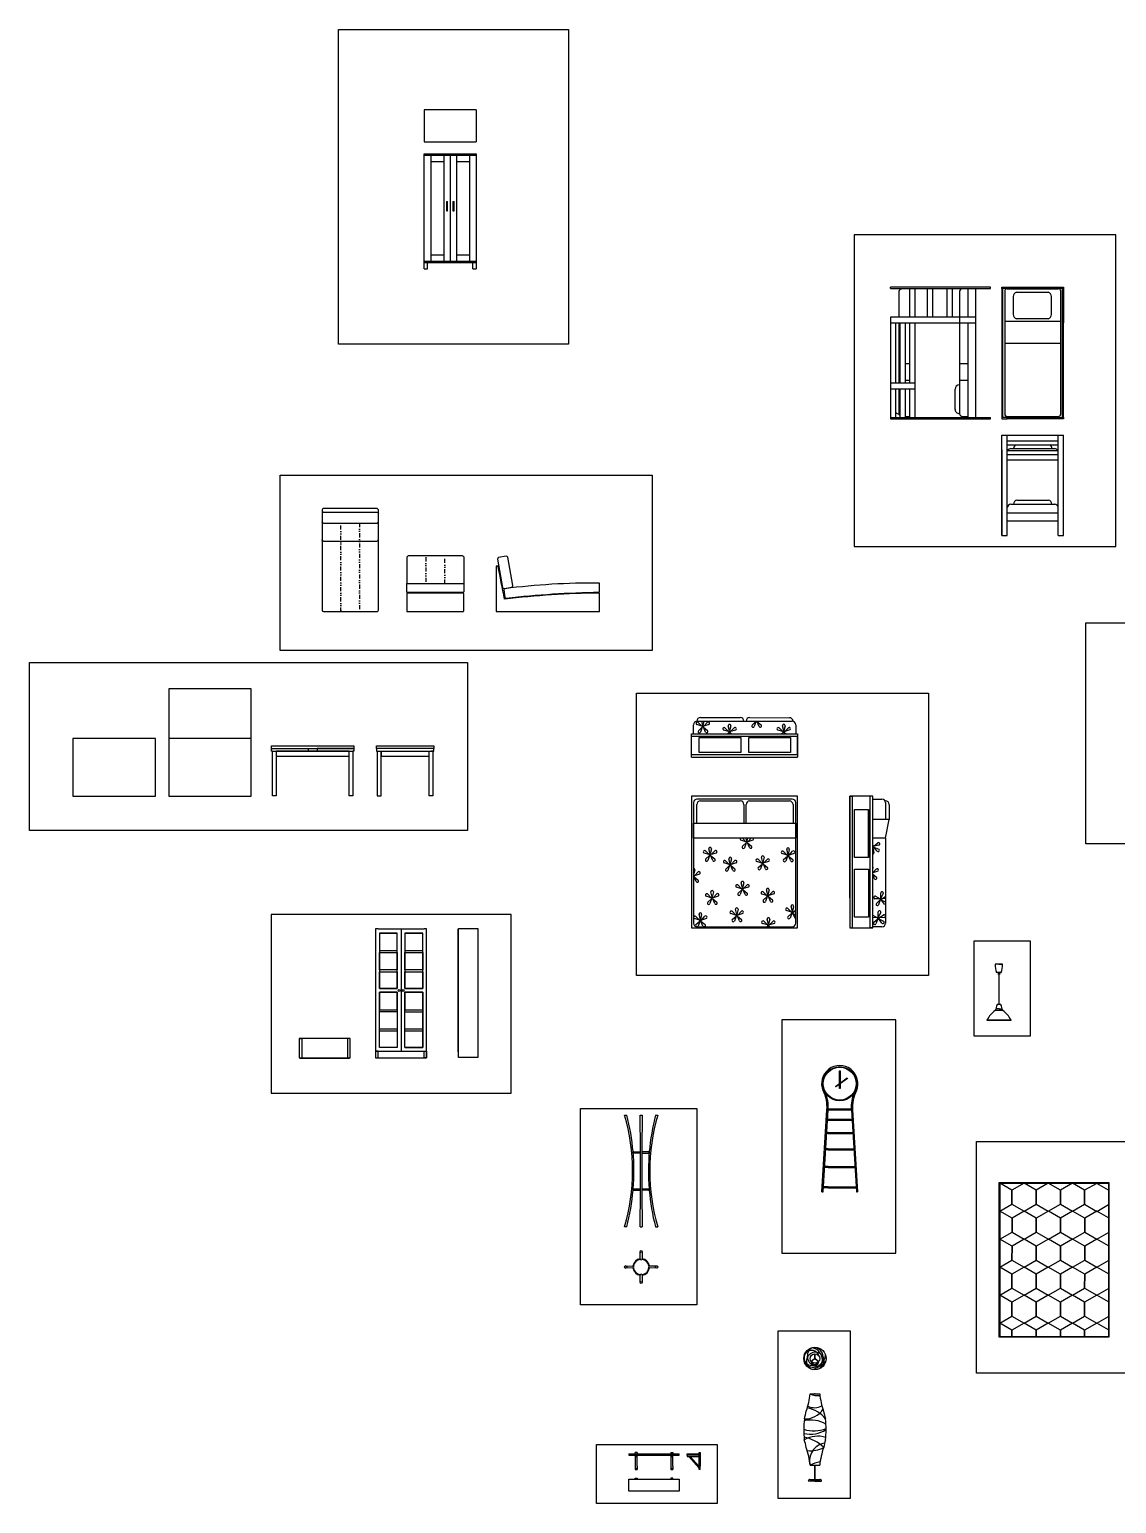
# Model space of a CAD drawing. Header units: millimetres. Extents: x -590 to 14421, y -527 to 4753.
# Drawn here: x 8410 to 10113, y 2445 to 4753 of the extents above; entities that cross this region are included whole.
import ezdxf

# ---------------------------------------------------------------- set-up
doc = ezdxf.new("R2010")
doc.units = ezdxf.units.MM
doc.linetypes.add('DIVIDI2', pattern=[15.875, 6.35, -3.175, 0, -3.175, 0, -3.175])
doc.layers.add('Layer1', color=7, linetype='Continuous')

msp = doc.modelspace()

# ---------------------------------------------------------------- linework, layer by layer
at = {"color": 0}
for p, q in [((9109.667, 4627.172), (9028.667, 4627.172)), ((9028.667, 4627.172), (9028.667, 4577.172)), ((9109.667, 4627.172), (9109.667, 4577.172)), ((9028.667, 4577.172), (9109.667, 4577.172)), ((9028.667, 4557.904), (9109.667, 4557.904)), ((9028.667, 4377.904), (9028.667, 4557.904)), ((9028.667, 4555.904), (9109.667, 4555.904)), ((9038.667, 4555.904), (9038.667, 4389.904)), ((9059.167, 4555.904), (9059.167, 4389.904)), ((9069.167, 4555.904), (9069.167, 4389.904)), ((9079.167, 4555.904), (9079.167, 4389.904)), ((9099.667, 4555.904), (9099.667, 4389.904)), ((9109.667, 4557.904), (9109.667, 4377.904)), ((9038.667, 4545.904), (9059.167, 4545.904)), ((9079.167, 4545.904), (9099.667, 4545.904)), ((9063.235, 4483.549), (9063.235, 4468.875)), ((9063.235, 4483.549), (9065.235, 4483.549)), ((9065.235, 4468.875), (9065.235, 4483.549)), ((9073.317, 4483.549), (9073.317, 4468.875)), ((9073.317, 4483.549), (9075.317, 4483.549)), ((9075.317, 4468.875), (9075.317, 4483.549)), ((9063.235, 4468.875), (9065.235, 4468.875)), ((9073.317, 4468.875), (9075.317, 4468.875)), ((9028.667, 4389.904), (9109.667, 4389.904)), ((9028.667, 4387.904), (9109.667, 4387.904)), ((9033.667, 4377.904), (9033.667, 4387.904)), ((9038.667, 4399.904), (9059.167, 4399.904)), ((9079.167, 4399.904), (9099.667, 4399.904)), ((9104.667, 4377.904), (9104.667, 4387.904)), ((9028.667, 4377.904), (9033.667, 4377.904)), ((9104.667, 4377.904), (9109.667, 4377.904)), ((9933.1, 4349.18), (10030.1, 4349.18)), ((9933.1, 4347.18), (9933.1, 4349.18)), ((9933.1, 4349.18), (9941.808, 4349.18)), ((10021.614, 4347.18), (9933.1, 4347.18)), ((9933.1, 4347.18), (9933.1, 4145.18)), ((9935.1, 4145.18), (9935.1, 4347.18)), ((9937.808, 4342.933), (9937.808, 4150.933)), ((9941.808, 4347.18), (9941.808, 4349.18)), ((9941.808, 4349.18), (9941.808, 4347.18)), ((9941.808, 4346.933), (10021.614, 4346.933)), ((10021.614, 4347.18), (10021.614, 4349.18)), ((10030.1, 4347.18), (10021.614, 4347.18)), ((10025.614, 4150.933), (10025.614, 4342.933)), ((10028.1, 4145.18), (10028.1, 4347.18)), ((10030.1, 4349.18), (10030.1, 4347.18)), ((10030.1, 4145.18), (10030.1, 4347.18)), ((10030.1, 4302.18), (10030.1, 4347.18)), ((10030.1, 4347.18), (10030.1, 4293.472)), ((9951.177, 4334.806), (9951.177, 4306.643)), ((10010.983, 4306.643), (10010.983, 4334.806)), ((9937.808, 4295.878), (10025.614, 4295.878)), ((10028.1, 4302.18), (10030.1, 4302.18)), ((10028.1, 4293.472), (10028.1, 4302.18)), ((10030.1, 4293.472), (10028.1, 4293.472)), ((10025.614, 4260.969), (9937.808, 4260.969)), ((9933.1, 4145.18), (9933.1, 4143.18)), ((9941.808, 4145.18), (9933.1, 4145.18)), ((9933.1, 4143.18), (9941.808, 4143.18)), ((9941.808, 4146.933), (10021.614, 4146.933)), ((9941.808, 4143.18), (9941.808, 4145.18)), ((9941.808, 4145.18), (10030.1, 4145.18)), ((10030.1, 4143.18), (9941.808, 4143.18)), ((10021.614, 4143.18), (10021.614, 4145.18)), ((10030.1, 4145.18), (10030.1, 4143.18))]:
    msp.add_line(p, q, dxfattribs=at)
for p, q in [((9915.656, 4349.18), (9758.656, 4349.18)), ((9758.656, 4347.18), (9758.656, 4349.18)), ((9758.656, 4347.18), (9915.656, 4347.18)), ((9771.946, 4342.367), (9771.946, 4302.18)), ((9788.656, 4346.77), (9777.417, 4346.77)), ((9788.656, 4347.18), (9788.656, 4302.18)), ((9797.364, 4302.18), (9797.364, 4347.18)), ((9816.291, 4347.18), (9816.291, 4302.18)), ((9824.999, 4302.18), (9824.999, 4347.18)), ((9847.339, 4347.18), (9847.339, 4302.18)), ((9856.047, 4302.18), (9856.047, 4347.18)), ((9866.774, 4342.53), (9866.774, 4151.301)), ((9880.214, 4346.933), (9872.245, 4346.933)), ((9880.214, 4347.18), (9880.214, 4302.18)), ((9892.618, 4145.18), (9892.618, 4347.18)), ((9915.656, 4347.18), (9915.656, 4349.18)), ((9956.177, 4341.567), (10005.983, 4341.567)), ((9758.656, 4302.18), (9758.656, 4145.18)), ((9892.618, 4302.18), (9758.656, 4302.18)), ((9758.656, 4293.472), (9892.618, 4293.472)), ((9767.364, 4198.888), (9767.364, 4293.472)), ((9771.946, 4293.472), (9771.946, 4198.888)), ((9773.656, 4293.472), (9773.656, 4198.888)), ((9782.364, 4198.888), (9782.364, 4293.472)), ((9788.656, 4293.472), (9788.656, 4198.888)), ((9797.364, 4145.18), (9797.364, 4293.472)), ((9880.214, 4293.472), (9880.214, 4145.18)), ((10005.983, 4299.882), (9956.177, 4299.882)), ((9773.656, 4229.297), (9771.946, 4229.297)), ((9788.656, 4229.297), (9782.364, 4229.297)), ((9880.214, 4229.461), (9866.774, 4229.461)), ((9771.946, 4203.713), (9773.656, 4203.713)), ((9782.364, 4203.713), (9788.656, 4203.713)), ((9866.774, 4203.876), (9880.214, 4203.876)), ((9797.364, 4198.888), (9758.656, 4198.888)), ((9758.656, 4190.18), (9797.364, 4190.18)), ((9767.364, 4145.18), (9767.364, 4190.18)), ((9771.946, 4190.18), (9771.946, 4151.138)), ((9773.656, 4190.18), (9773.656, 4145.18)), ((9782.364, 4145.18), (9782.364, 4190.18)), ((9788.656, 4190.18), (9788.656, 4145.18)), ((9860.013, 4157.8), (9860.013, 4189.49)), ((9758.656, 4145.18), (9915.656, 4145.18)), ((9758.656, 4145.18), (9758.656, 4143.18)), ((9758.656, 4143.18), (9915.656, 4143.18)), ((9782.364, 4146.77), (9788.656, 4146.77)), ((9872.245, 4146.933), (9880.214, 4146.933)), ((9915.656, 4143.18), (9915.656, 4145.18)), ((9933.1, 3960.419), (9933.1, 4117.419)), ((9933.1, 4117.419), (10030.1, 4117.419)), ((9941.808, 3960.419), (9941.808, 4117.419)), ((10021.614, 3960.419), (10021.614, 4117.419)), ((10030.1, 3960.419), (10030.1, 4117.419)), ((9933.1, 4094.381), (9933.1, 3960.419)), ((9941.808, 4108.711), (10021.614, 4108.711)), ((9941.808, 4102.419), (10021.614, 4102.419)), ((9941.808, 4093.711), (10021.614, 4093.711)), ((9941.808, 4087.419), (10021.614, 4087.419)), ((9947.4, 4096.533), (10016.058, 4096.533)), ((9941.808, 4078.711), (10021.614, 4078.711)), ((9941.808, 3995.861), (10021.614, 3995.861)), ((9947.4, 4009.301), (10016.058, 4009.301)), ((9956.808, 4016.062), (10006.614, 4016.062)), ((9941.808, 3983.457), (10021.614, 3983.457)), ((9933.1, 3960.419), (9941.808, 3960.419)), ((10021.614, 3960.419), (10030.1, 3960.419)), ((9088.615, 3928.427), (9087.591, 3928.43)), ((9001.236, 3872.346), (9001.236, 3884.346)), ((9090.345, 3885.404), (9090.353, 3884.337)), ((9461.23, 3675.288), (9523.624, 3675.299)), ((9538.236, 3675.299), (9600.63, 3675.129)), ((9447.109, 3645.532), (9447.109, 3649.653)), ((9447.109, 3649.653), (9613.109, 3649.653)), ((9447.109, 3613.585), (9447.109, 3649.653)), ((9450.426, 3649.653), (9450.426, 3664.134)), ((9463.352, 3661.931), (9455.526, 3664.279)), ((9456.008, 3669.717), (9604.843, 3669.717)), ((9457.62, 3667.754), (9463.352, 3661.931)), ((9457.929, 3654.805), (9463.926, 3660.355)), ((9463.926, 3660.355), (9461.338, 3652.604)), ((9464.923, 3663.005), (9463.203, 3669.717)), ((9466.643, 3669.717), (9464.923, 3663.005)), ((9465.921, 3660.208), (9472.322, 3655.13)), ((9469.09, 3652.677), (9465.921, 3660.208)), ((9466.567, 3661.982), (9472.198, 3667.903)), ((9474.352, 3664.465), (9466.567, 3661.982)), ((9505.241, 3653.353), (9497.414, 3655.7)), ((9499.508, 3659.176), (9505.241, 3653.353)), ((9503.52, 3649.653), (9505.815, 3651.776)), ((9506.811, 3654.426), (9504.783, 3662.342)), ((9505.815, 3651.776), (9505.106, 3649.653)), ((9508.84, 3662.342), (9506.811, 3654.426)), ((9507.809, 3651.63), (9510.301, 3649.653)), ((9508.641, 3649.653), (9507.809, 3651.63)), ((9508.455, 3653.404), (9514.086, 3659.325)), ((9516.24, 3655.886), (9508.455, 3653.404)), ((9542.039, 3663.473), (9548.036, 3669.022)), ((9548.036, 3669.022), (9545.447, 3661.272)), ((9550.03, 3668.876), (9556.431, 3663.797)), ((9553.199, 3661.344), (9550.03, 3668.876)), ((9590.127, 3653.482), (9582.3, 3655.829)), ((9584.394, 3659.305), (9590.127, 3653.482)), ((9588.267, 3649.653), (9590.701, 3651.905)), ((9591.697, 3654.555), (9589.669, 3662.471)), ((9590.701, 3651.905), (9589.949, 3649.653)), ((9593.726, 3662.471), (9591.697, 3654.555)), ((9592.695, 3651.759), (9595.35, 3649.653)), ((9593.581, 3649.653), (9592.695, 3651.759)), ((9593.341, 3653.533), (9598.972, 3659.454)), ((9601.126, 3656.015), (9593.341, 3653.533)), ((9610.426, 3664.134), (9610.426, 3649.653)), ((9613.109, 3649.653), (9613.109, 3613.585)), ((9613.109, 3645.532), (9447.109, 3645.532)), ((9613.109, 3617.706), (9613.109, 3645.532)), ((9613.109, 3632.023), (9613.109, 3613.585)), ((8954.537, 3622.847), (8953.537, 3622.847)), ((9043.537, 3622.847), (9039.537, 3622.847)), ((9447.109, 3613.585), (9447.109, 3617.706)), ((9447.109, 3617.706), (9613.109, 3617.706)), ((9447.109, 3613.585), (9613.109, 3613.585)), ((9613.109, 3552.05), (9447.109, 3552.05)), ((9447.109, 3552.05), (9447.109, 3346.05)), ((9450.426, 3542.151), (9450.426, 3353.308)), ((9604.877, 3547.729), (9455.774, 3547.729)), ((9610.426, 3353.312), (9610.426, 3542.146)), ((9613.109, 3346.05), (9613.109, 3552.05)), ((9694.998, 3499.63), (9694.998, 3552.05)), ((9694.998, 3552.05), (9694.998, 3346.05)), ((9731.066, 3552.05), (9694.998, 3552.05)), ((9694.998, 3552.05), (9699.119, 3552.05)), ((9699.119, 3552.05), (9699.119, 3346.05)), ((9726.945, 3346.05), (9726.945, 3552.05)), ((9731.066, 3346.05), (9731.066, 3552.05)), ((9731.066, 3547.729), (9745.547, 3547.729)), ((9751.13, 3544.779), (9750.47, 3544.779)), ((9751.13, 3542.146), (9751.13, 3515.593)), ((9756.712, 3539.196), (9756.712, 3515.593)), ((9450.426, 3510.01), (9610.426, 3510.01)), ((9450.426, 3486.449), (9450.426, 3510.01)), ((9610.426, 3510.01), (9610.426, 3486.449)), ((9724.391, 3456.415), (9724.391, 3531.513)), ((9756.712, 3515.593), (9731.066, 3515.593)), ((9751.13, 3486.449), (9756.712, 3515.593)), ((9610.426, 3486.449), (9450.426, 3486.449)), ((9526.871, 3486.449), (9532.285, 3480.95)), ((9533.855, 3482.023), (9532.721, 3486.449)), ((9534.989, 3486.449), (9533.855, 3482.023)), ((9535.499, 3481.001), (9540.68, 3486.449)), ((9694.998, 3392.822), (9694.998, 3499.63)), ((9751.13, 3486.449), (9731.066, 3486.449)), ((9751.13, 3486.449), (9751.13, 3353.312)), ((9474.756, 3460.722), (9466.929, 3463.07)), ((9469.023, 3466.545), (9474.756, 3460.722)), ((9476.326, 3461.796), (9474.297, 3469.711)), ((9478.355, 3469.711), (9476.326, 3461.796)), ((9477.97, 3460.773), (9483.601, 3466.694)), ((9485.755, 3463.256), (9477.97, 3460.773)), ((9532.285, 3480.95), (9524.458, 3483.298)), ((9526.861, 3473.824), (9532.859, 3479.373)), ((9532.859, 3479.373), (9530.27, 3471.623)), ((9534.853, 3479.227), (9541.254, 3474.149)), ((9538.022, 3471.696), (9534.853, 3479.227)), ((9543.284, 3483.483), (9535.499, 3481.001)), ((9591.067, 3465.842), (9596.799, 3460.02)), ((9598.37, 3461.093), (9596.341, 3469.008)), ((9600.399, 3469.008), (9598.37, 3461.093)), ((9600.014, 3460.071), (9605.645, 3465.992)), ((9607.799, 3462.553), (9600.014, 3460.071)), ((9731.066, 3475.556), (9731.214, 3474.552)), ((9731.214, 3474.552), (9731.066, 3474.747)), ((9731.066, 3471.454), (9732.771, 3463.462)), ((9732.838, 3472.233), (9740.516, 3469.436)), ((9738.224, 3466.088), (9732.838, 3472.233)), ((9732.839, 3474.135), (9739.197, 3479.267)), ((9740.882, 3475.576), (9732.839, 3474.135)), ((9469.332, 3453.596), (9475.33, 3459.146)), ((9475.33, 3459.146), (9472.741, 3451.396)), ((9477.324, 3459), (9483.725, 3453.921)), ((9480.493, 3451.468), (9477.324, 3459)), ((9506.252, 3445.312), (9498.426, 3447.659)), ((9500.52, 3451.135), (9506.252, 3445.312)), ((9500.829, 3438.186), (9506.826, 3443.735)), ((9506.826, 3443.735), (9504.238, 3435.985)), ((9507.823, 3446.385), (9505.794, 3454.301)), ((9509.851, 3454.301), (9507.823, 3446.385)), ((9508.821, 3443.589), (9515.222, 3438.51)), ((9511.99, 3436.058), (9508.821, 3443.589)), ((9509.467, 3445.363), (9515.098, 3451.284)), ((9517.251, 3447.845), (9509.467, 3445.363)), ((9557.185, 3447.575), (9549.358, 3449.922)), ((9551.453, 3453.397), (9557.185, 3447.575)), ((9551.762, 3440.448), (9557.759, 3445.998)), ((9557.759, 3445.998), (9555.17, 3438.248)), ((9558.756, 3448.648), (9556.727, 3456.563)), ((9560.784, 3456.563), (9558.756, 3448.648)), ((9559.753, 3445.852), (9566.155, 3440.773)), ((9562.923, 3438.32), (9559.753, 3445.852)), ((9560.399, 3447.626), (9566.03, 3453.547)), ((9568.184, 3450.108), (9560.399, 3447.626)), ((9596.799, 3460.02), (9588.973, 3462.367)), ((9591.376, 3452.894), (9597.373, 3458.443)), ((9597.373, 3458.443), (9594.785, 3450.693)), ((9599.368, 3458.297), (9605.769, 3453.218)), ((9602.537, 3450.765), (9599.368, 3458.297)), ((9731.451, 3441.234), (9731.066, 3439.732)), ((9452.439, 3436.667), (9450.41, 3428.752)), ((9451.408, 3425.955), (9457.809, 3420.877)), ((9454.577, 3418.424), (9451.408, 3425.955)), ((9452.054, 3427.729), (9457.685, 3433.65)), ((9459.839, 3430.212), (9452.054, 3427.729)), ((9527.064, 3408.484), (9525.035, 3416.4)), ((9529.093, 3416.4), (9527.064, 3408.484)), ((9731.066, 3432.296), (9736.697, 3438.217)), ((9738.851, 3434.779), (9731.066, 3432.296)), ((9731.066, 3430.01), (9736.821, 3425.444)), ((9733.589, 3422.991), (9731.066, 3428.987)), ((9477.956, 3393.269), (9470.13, 3395.616)), ((9472.224, 3399.092), (9477.956, 3393.269)), ((9479.527, 3394.342), (9477.498, 3402.258)), ((9481.555, 3402.258), (9479.527, 3394.342)), ((9481.171, 3393.32), (9486.802, 3399.241)), ((9488.955, 3395.802), (9481.171, 3393.32)), ((9525.494, 3407.411), (9517.667, 3409.759)), ((9519.761, 3413.234), (9525.494, 3407.411)), ((9520.07, 3400.285), (9526.068, 3405.834)), ((9526.068, 3405.834), (9523.479, 3398.084)), ((9528.062, 3405.688), (9534.463, 3400.61)), ((9531.231, 3398.157), (9528.062, 3405.688)), ((9528.708, 3407.462), (9534.339, 3413.383)), ((9536.493, 3409.944), (9528.708, 3407.462)), ((9565.108, 3396.62), (9557.281, 3398.968)), ((9559.375, 3402.443), (9565.108, 3396.62)), ((9559.685, 3389.494), (9565.682, 3395.044)), ((9565.682, 3395.044), (9563.093, 3387.294)), ((9566.678, 3397.694), (9564.65, 3405.609)), ((9568.707, 3405.609), (9566.678, 3397.694)), ((9567.676, 3394.898), (9574.077, 3389.819)), ((9570.845, 3387.366), (9567.676, 3394.898)), ((9568.322, 3396.671), (9573.953, 3402.592)), ((9576.107, 3399.154), (9568.322, 3396.671)), ((9735.366, 3395.668), (9742.488, 3391.662)), ((9743.812, 3392.692), (9743.646, 3400.861)), ((9747.596, 3399.934), (9743.812, 3392.692)), ((9745.316, 3391.526), (9751.13, 3395.193)), ((9472.533, 3386.143), (9478.53, 3391.692)), ((9478.53, 3391.692), (9475.942, 3383.942)), ((9480.525, 3391.546), (9486.926, 3386.467)), ((9483.694, 3384.015), (9480.525, 3391.546)), ((9510.706, 3371.939), (9516.439, 3366.116)), ((9518.009, 3367.189), (9515.981, 3375.105)), ((9520.038, 3375.105), (9518.009, 3367.189)), ((9519.653, 3366.167), (9525.284, 3372.088)), ((9603.59, 3370.641), (9595.764, 3372.989)), ((9597.858, 3376.464), (9603.59, 3370.641)), ((9605.161, 3371.715), (9603.132, 3379.63)), ((9607.19, 3379.63), (9605.161, 3371.715)), ((9606.805, 3370.692), (9610.426, 3374.5)), ((9610.426, 3371.847), (9606.805, 3370.692)), ((9742.488, 3391.662), (9734.317, 3391.748)), ((9736.764, 3384.392), (9742.96, 3389.719)), ((9739.762, 3363.004), (9739.596, 3371.173)), ((9743.546, 3370.246), (9739.762, 3363.004)), ((9742.96, 3389.719), (9740.09, 3382.068)), ((9744.847, 3389.648), (9751.13, 3386.624)), ((9749.597, 3383), (9744.847, 3389.648)), ((9751.13, 3391.88), (9745.316, 3391.526)), ((9459.467, 3358.207), (9451.64, 3360.554)), ((9459.467, 3358.207), (9451.64, 3360.554)), ((9453.734, 3364.03), (9459.467, 3358.207)), ((9453.734, 3364.03), (9459.467, 3358.207)), ((9454.043, 3351.081), (9460.041, 3356.63)), ((9454.043, 3351.081), (9460.041, 3356.63)), ((9455.831, 3347.729), (9604.843, 3347.729)), ((9460.041, 3356.63), (9457.452, 3348.88)), ((9460.041, 3356.63), (9457.452, 3348.88)), ((9461.037, 3359.28), (9459.008, 3367.196)), ((9461.037, 3359.28), (9459.008, 3367.196)), ((9463.066, 3367.196), (9461.037, 3359.28)), ((9463.066, 3367.196), (9461.037, 3359.28)), ((9462.035, 3356.484), (9468.436, 3351.405)), ((9465.204, 3348.953), (9462.035, 3356.484)), ((9462.035, 3356.484), (9468.436, 3351.405)), ((9465.204, 3348.953), (9462.035, 3356.484)), ((9462.681, 3358.258), (9468.312, 3364.179)), ((9462.681, 3358.258), (9468.312, 3364.179)), ((9470.466, 3360.74), (9462.681, 3358.258)), ((9470.466, 3360.74), (9462.681, 3358.258)), ((9516.439, 3366.116), (9508.612, 3368.464)), ((9511.015, 3358.99), (9517.013, 3364.539)), ((9517.013, 3364.539), (9514.424, 3356.789)), ((9519.007, 3364.393), (9525.408, 3359.315)), ((9522.176, 3356.862), (9519.007, 3364.393)), ((9527.438, 3368.649), (9519.653, 3366.167)), ((9566.091, 3350.545), (9558.264, 3352.893)), ((9560.358, 3356.368), (9566.091, 3350.545)), ((9565.325, 3347.729), (9566.665, 3348.969)), ((9567.661, 3351.619), (9565.633, 3359.534)), ((9566.665, 3348.969), (9566.251, 3347.729)), ((9569.69, 3359.534), (9567.661, 3351.619)), ((9568.659, 3348.822), (9570.037, 3347.729)), ((9569.119, 3347.729), (9568.659, 3348.822)), ((9569.305, 3350.596), (9574.936, 3356.517)), ((9577.09, 3353.079), (9569.305, 3350.596)), ((9598.167, 3363.515), (9604.165, 3369.065)), ((9604.165, 3369.065), (9601.576, 3361.315)), ((9606.159, 3368.919), (9610.426, 3365.533)), ((9609.328, 3361.387), (9606.159, 3368.919)), ((9731.066, 3365.98), (9738.437, 3361.974)), ((9738.437, 3361.974), (9731.066, 3362.052)), ((9745.547, 3347.729), (9731.066, 3347.729)), ((9732.714, 3354.704), (9738.91, 3360.031)), ((9738.91, 3360.031), (9736.039, 3352.38)), ((9740.796, 3359.96), (9748.159, 3356.417)), ((9745.547, 3353.312), (9740.796, 3359.96)), ((9741.265, 3361.838), (9748.177, 3366.197)), ((9749.421, 3362.335), (9741.265, 3361.838)), ((8958.311, 3337.742), (8986.311, 3337.742)), ((8998.345, 3337.742), (9026.345, 3337.742)), ((9447.109, 3346.05), (9613.109, 3346.05)), ((9694.998, 3346.05), (9731.066, 3346.05)), ((9731.066, 3346.05), (9726.945, 3346.05)), ((9934.365, 3289.004), (9922.903, 3289.004)), ((9928.634, 3289.004), (9934.365, 3289.004)), ((9927.87, 3276.266), (9925.005, 3276.266)), ((9929.399, 3276.266), (9927.87, 3276.266)), ((9928.08, 3273.266), (9928.08, 3276.266)), ((9928.08, 3276.266), (9928.58, 3276.266)), ((9929.68, 3273.266), (9928.08, 3273.266)), ((9928.58, 3273.266), (9928.58, 3229.727)), ((9928.764, 3276.266), (9929.337, 3276.266)), ((9929.18, 3276.266), (9929.68, 3276.266)), ((9929.18, 3229.727), (9929.18, 3273.266)), ((9932.264, 3276.266), (9929.399, 3276.266)), ((9929.68, 3276.266), (9929.68, 3273.266)), ((9929.68, 3276.266), (9932.264, 3276.266)), ((8958.311, 3245.241), (8986.311, 3245.241)), ((8998.35, 3245.088), (9026.35, 3245.088)), ((9026.35, 3158.724), (9026.311, 3237.742)), ((9934.88, 3216.491), (9922.88, 3216.491)), ((9928.88, 3219.491), (9924.18, 3219.491)), ((9926.38, 3226.727), (9931.38, 3226.727)), ((9929.38, 3229.727), (9928.38, 3229.727)), ((9928.38, 3229.727), (9928.38, 3226.727)), ((9928.88, 3226.727), (9929.18, 3226.727)), ((9928.88, 3219.491), (9933.58, 3219.491)), ((9929.18, 3226.727), (9929.38, 3226.727)), ((9929.38, 3226.727), (9929.38, 3229.727)), ((9910.281, 3202.108), (9947.48, 3202.108)), ((9910.281, 3202.108), (9928.88, 3202.108)), ((9910.281, 3201.308), (9947.48, 3201.308)), ((8912.577, 3172.711), (8832.577, 3172.711)), ((8832.577, 3172.711), (8832.577, 3142.711)), ((8912.577, 3142.711), (8912.577, 3172.711)), ((8832.577, 3142.711), (8912.577, 3142.711)), ((8986.311, 3158.742), (8958.311, 3158.742)), ((9660.692, 3083.052), (9660.731, 3083.052)), ((9699.531, 3084.579), (9698.116, 3083.072)), ((9342.429, 3052.945), (9345.929, 3052.945)), ((9366.625, 3052.945), (9370.125, 3052.945)), ((9390.914, 3052.945), (9394.321, 3052.945)), ((9651.413, 2932.442), (9659.331, 3060.969)), ((9653.335, 2932.442), (9661.253, 3060.969)), ((9661.253, 3060.969), (9697.573, 3060.969)), ((9661.357, 3062.469), (9697.47, 3062.469)), ((9697.573, 3060.969), (9705.491, 2932.442)), ((9699.495, 3060.969), (9707.413, 2932.442)), ((9661.253, 3025.386), (9659.061, 3025.386)), ((9661.253, 3045.146), (9660.278, 3045.146)), ((9661.253, 3046.646), (9660.371, 3046.646)), ((9661.253, 3046.646), (9698.456, 3046.646)), ((9661.253, 3045.146), (9698.548, 3045.146)), ((9661.253, 3025.386), (9699.766, 3025.386)), ((9661.253, 3023.886), (9658.969, 3023.886)), ((9661.253, 3023.886), (9699.858, 3023.886)), ((9356.994, 2995.445), (9355.712, 2995.445)), ((9367.38, 2993.445), (9355.877, 2993.445)), ((9356.994, 2995.445), (9356.994, 2995.445)), ((9356.994, 2995.445), (9367.38, 2995.445)), ((9369.356, 2993.445), (9380.902, 2993.445)), ((9379.755, 2995.445), (9369.369, 2995.445)), ((9379.755, 2995.445), (9381.069, 2995.445)), ((9661.253, 2998.307), (9657.393, 2998.307)), ((9661.253, 2999.807), (9657.485, 2999.807)), ((9661.253, 2999.807), (9701.341, 2999.807)), ((9661.253, 2998.307), (9701.434, 2998.307)), ((9356.994, 2965.445), (9356.994, 2965.445)), ((9661.253, 2970.735), (9655.694, 2970.735)), ((9661.253, 2972.235), (9655.787, 2972.235)), ((9661.253, 2972.235), (9703.04, 2972.235)), ((9661.253, 2970.735), (9703.132, 2970.735)), ((9355.877, 2937.445), (9354.877, 2937.445)), ((9354.877, 2937.445), (9354.877, 2935.445)), ((9354.877, 2935.445), (9355.712, 2935.445)), ((9356.994, 2935.445), (9355.712, 2935.445)), ((9355.877, 2937.445), (9367.393, 2937.445)), ((9356.994, 2935.445), (9367.38, 2935.445)), ((9369.356, 2937.445), (9380.844, 2937.445)), ((9379.755, 2935.445), (9369.369, 2935.445)), ((9379.755, 2935.445), (9381.007, 2935.445)), ((9380.844, 2937.445), (9381.844, 2937.445)), ((9381.844, 2935.445), (9381.007, 2935.445)), ((9381.844, 2937.445), (9381.844, 2935.445)), ((9651.413, 2932.442), (9653.335, 2932.442)), ((9661.253, 2938.845), (9653.73, 2938.845)), ((9661.253, 2940.345), (9653.822, 2940.345)), ((9661.253, 2940.345), (9705.005, 2940.345)), ((9661.253, 2938.845), (9705.097, 2938.845)), ((9705.491, 2932.442), (9707.413, 2932.442)), ((9707.413, 2932.442), (9707.413, 2932.442)), ((9929.122, 2705.192), (9929.122, 2947.192)), ((9929.122, 2947.192), (9930.122, 2947.192)), ((9930.122, 2947.192), (10101.122, 2947.192)), ((9930.122, 2946.192), (10100.122, 2946.192)), ((9930.122, 2946.192), (9930.122, 2706.192)), ((10100.122, 2946.192), (10100.122, 2706.192)), ((10101.122, 2947.192), (10101.122, 2705.192)), ((9345.929, 2877.945), (9342.429, 2877.945)), ((9366.625, 2877.945), (9370.125, 2877.945)), ((9390.728, 2877.945), (9394.429, 2877.945)), ((9344.179, 2816.695), (9355.494, 2816.445)), ((9345.929, 2816.695), (9345.891, 2816.657)), ((9366.875, 2827.88), (9366.625, 2839.197)), ((9370.125, 2839.195), (9369.875, 2827.88)), ((9381.399, 2816.695), (9392.719, 2816.695)), ((9355.494, 2813.445), (9344.177, 2813.195)), ((9345.891, 2813.233), (9345.929, 2813.195)), ((9366.625, 2790.695), (9366.875, 2802.01)), ((9369.875, 2802.01), (9370.125, 2790.693)), ((9392.64, 2813.195), (9381.333, 2813.695)), ((10101.122, 2705.192), (9929.122, 2705.192)), ((9930.122, 2706.192), (10100.122, 2706.192)), ((9640.559, 2672.115), (9640.559, 2679.115)), ((9640.659, 2672.105), (9640.659, 2679.115)), ((9640.119, 2671.376), (9634.571, 2667.098)), ((9640.173, 2671.296), (9634.63, 2667.021)), ((9640.955, 2671.309), (9646.498, 2667.035)), ((9641.029, 2671.447), (9646.591, 2667.158)), ((9633.059, 2616.391), (9648.059, 2616.391)), ((9633.059, 2616.391), (9645.559, 2616.391)), ((9633.059, 2616.391), (9640.559, 2616.391)), ((9641.059, 2616.391), (9640.059, 2616.391)), ((9640.059, 2616.391), (9640.559, 2616.391)), ((9348.86, 2522.562), (9427.86, 2522.562)), ((9348.86, 2522.562), (9348.86, 2520.062)), ((9348.86, 2520.062), (9427.86, 2520.062)), ((9358.86, 2522.562), (9358.86, 2524.562)), ((9361.86, 2524.562), (9358.86, 2524.562)), ((9358.86, 2520.062), (9358.86, 2507.062)), ((9358.86, 2520.062), (9358.86, 2518.062)), ((9358.86, 2518.062), (9361.86, 2518.062)), ((9361.86, 2524.562), (9361.86, 2522.562)), ((9361.86, 2518.062), (9361.86, 2520.062)), ((9361.86, 2507.062), (9361.86, 2518.062)), ((9414.86, 2524.562), (9414.86, 2522.562)), ((9414.86, 2524.562), (9417.86, 2524.562)), ((9414.86, 2520.062), (9414.86, 2518.062)), ((9414.86, 2518.062), (9417.86, 2518.062)), ((9414.86, 2518.062), (9414.86, 2507.062)), ((9417.86, 2524.562), (9417.86, 2522.562)), ((9417.86, 2518.062), (9417.86, 2520.062)), ((9417.86, 2507.062), (9417.86, 2518.062)), ((9427.86, 2520.062), (9427.86, 2522.562)), ((9440.239, 2520.062), (9440.239, 2522.562)), ((9440.239, 2522.562), (9459.239, 2522.562)), ((9459.239, 2520.062), (9440.239, 2520.062)), ((9440.239, 2520.062), (9440.239, 2518.062)), ((9440.239, 2518.062), (9459.239, 2518.062)), ((9443.239, 2518.062), (9459.239, 2500.135)), ((9445.18, 2518.062), (9459.239, 2502.311)), ((9459.239, 2522.562), (9459.239, 2524.562)), ((9459.239, 2524.562), (9460.739, 2524.562)), ((9459.239, 2522.562), (9459.239, 2520.062)), ((9459.239, 2503.062), (9459.239, 2520.062)), ((9460.739, 2524.562), (9460.739, 2503.062)), ((9358.86, 2507.062), (9358.86, 2503.062)), ((9358.86, 2503.062), (9358.86, 2497.617)), ((9358.86, 2500.135), (9361.86, 2500.135)), ((9358.86, 2497.617), (9361.86, 2497.617)), ((9361.86, 2503.062), (9361.86, 2507.062)), ((9361.86, 2503.062), (9361.86, 2497.617)), ((9414.86, 2507.062), (9414.86, 2503.062)), ((9414.86, 2503.062), (9414.86, 2497.617)), ((9414.86, 2500.135), (9417.86, 2500.135)), ((9414.86, 2497.617), (9417.86, 2497.617)), ((9417.86, 2503.062), (9417.86, 2507.062)), ((9417.86, 2503.062), (9417.86, 2497.617)), ((9459.239, 2497.617), (9459.239, 2503.062)), ((9460.739, 2497.617), (9459.239, 2497.617)), ((9460.739, 2497.617), (9460.739, 2503.062)), ((9633.059, 2504.391), (9648.059, 2504.391)), ((9640.059, 2504.391), (9640.059, 2482.391)), ((9641.059, 2482.391), (9641.059, 2504.391)), ((9348.86, 2463.744), (9348.86, 2482.744)), ((9348.86, 2482.744), (9427.86, 2482.744)), ((9358.86, 2482.744), (9358.86, 2484.244)), ((9358.86, 2484.244), (9361.86, 2484.244)), ((9361.86, 2484.244), (9361.86, 2482.744)), ((9417.86, 2484.244), (9414.86, 2484.244)), ((9414.86, 2484.244), (9414.86, 2482.744)), ((9417.86, 2482.744), (9417.86, 2484.244)), ((9427.86, 2482.744), (9427.86, 2463.744)), ((9651.059, 2479.391), (9630.059, 2479.391)), ((9633.059, 2482.391), (9648.059, 2482.391)), ((9640.559, 2479.391), (9651.059, 2479.391)), ((9427.86, 2463.744), (9348.86, 2463.744))]:
    msp.add_line(p, q)
at = {"color": 6}
for points in [[(8894.043, 4752.894), (9254.602, 4752.894), (9254.602, 4260.333), (8894.043, 4260.333)], [(9164.543, 3366.767), (8788.546, 3366.767), (8788.546, 3087.235), (9164.543, 3087.235)], [(9298.48, 2537.184), (9487.371, 2537.184), (9487.371, 2444.576), (9298.48, 2444.576)]]:
    msp.add_lwpolyline(points, close=True, dxfattribs=at)
at = {"color": 2}
for points in [[(10112.032, 4431.313), (9701.828, 4431.313), (9701.828, 3943.112), (10112.032, 3943.112)], [(9767.227, 3201.972), (9588.736, 3201.972), (9588.736, 2836.363), (9767.227, 2836.363)]]:
    msp.add_lwpolyline(points, close=True, dxfattribs=at)
at = {"color": 4}
for points in [[(9385.442, 3780.193), (8802.646, 3780.193), (8802.646, 4055.027), (9385.442, 4055.027)], [(9582.743, 2714.992), (9695.624, 2714.992), (9695.624, 2452.443), (9582.743, 2452.443)]]:
    msp.add_lwpolyline(points, close=True, dxfattribs=at)
for points in [[(8870.577, 3996.881, 0.41856036), (8868.446, 3994.77, 0.19837511)], [(8870.502, 3841.267), (8954.502, 3841.267, 0.41515091), (8956.689, 3843.46), (8956.689, 4000.46, 0.41181614), (8954.576, 4002.59), (8870.576, 4002.59, 0.41280478), (8868.45, 4000.474), (8868.45, 3843.474, 0.39316816), (8870.502, 3841.267, 0.12196159)], [(8870.555, 3996.883), (8954.555, 3996.883, -0.41086942), (8956.689, 3994.774, -0.71680189)], [(8870.577, 3979.997, -0.41856036), (8868.446, 3982.108, -0.19837511)], [(8870.555, 3979.994), (8954.555, 3979.994, 0.41086942), (8956.689, 3982.104, 0.71680189)], [(8870.577, 3951.383, -0.41856036), (8868.446, 3953.494, -0.19837511)], [(8870.555, 3951.381), (8954.555, 3951.381, 0.41086942), (8956.689, 3953.49, 0.71680189)], [(9087.591, 3928.43), (9003.591, 3928.43, 0.41086942), (9001.458, 3926.32, 0.71680189)], [(9088.615, 3928.427, -0.41856036), (9090.747, 3926.316, -0.19837511)], [(9153.79, 3877.445), (9165.6, 3879.573, 0.41229561), (9167.319, 3882.031), (9159.338, 3926.318, 0.41271629), (9156.879, 3928.036), (9145.069, 3925.908, 0.40999317), (9143.34, 3923.456), (9151.321, 3879.17, 0.41271012), (9153.78, 3877.452, -0.41271012)], [(9142.227, 3841.267), (9302.227, 3841.267, 0.4136397), (9303.288, 3842.327), (9303.288, 3869.327, 0.41303037), (9302.23, 3870.389, 0.02470021), (9154.235, 3860.964), (9154.235, 3860.964, 0.00128739), (9144.267, 3912.329, 0.1070655), (9141.165, 3912.332), (9141.165, 3842.332, 0.41303008), (9142.224, 3841.27, -0.41303008)], [(9001.236, 3884.346, -0.41573845), (9002.299, 3885.404), (9089.299, 3885.404, -0.41792249), (9090.353, 3884.337), (9090.353, 3872.337, -0.41230206), (9089.296, 3871.273), (9002.296, 3871.273, -0.41789969), (9001.242, 3872.34, -0.29492291)], [(9302.558, 3871.619, 0.2279205), (9303.092, 3873.021), (9303.301, 3885.019, 0.41819256), (9302.252, 3886.091, 0.03204144), (9154.838, 3877.21, 0.27198704), (9152.979, 3875.201), (9154.927, 3863.375, 0.28462345), (9157.081, 3862.543, 0.02276381)], [(9002.305, 3841.267), (9089.305, 3841.267, 0.41584017), (9090.362, 3842.331), (9090.362, 3869.331, 0.41367258), (9089.303, 3870.392), (9002.303, 3870.392, 0.41062369), (9001.236, 3869.338), (9001.236, 3842.338, 0.41366867), (9002.295, 3841.276, 0.43476853)], [(9157.081, 3862.543, -0.02554006), (9302.558, 3871.619, -0.00049274)]]:
    msp.add_lwpolyline(points, format="xyb")
for points in [[(9001.458, 3926.32), (9001.236, 3884.346)], [(9090.747, 3926.316), (9090.345, 3885.404)], [(8757.238, 3642.339), (8757.238, 3720.339), (8628.238, 3720.339), (8628.238, 3642.339)], [(8478.349, 3552.339), (8607.349, 3552.339), (8607.349, 3642.339), (8478.349, 3642.339), (8478.349, 3552.339)], [(8628.238, 3552.339), (8757.238, 3552.339), (8757.238, 3642.339), (8628.238, 3642.339), (8628.238, 3552.339)], [(8789.256, 3626.847), (8789.256, 3630.847), (8918.256, 3630.847), (8918.256, 3626.847)], [(8790.756, 3622.847), (8789.256, 3622.847), (8789.256, 3626.847), (8918.256, 3626.847), (8918.256, 3622.847), (8916.756, 3622.847)], [(8789.256, 3626.847), (8846.756, 3626.847), (8846.756, 3622.847)], [(8918.256, 3626.847), (8860.756, 3626.847), (8860.756, 3622.847)], [(8953.537, 3630.847), (9043.537, 3630.847), (9043.537, 3626.847), (8953.537, 3626.847), (8953.537, 3630.847)], [(8953.537, 3626.847), (8953.537, 3622.847), (9043.537, 3622.847), (9043.537, 3626.847)], [(8790.756, 3552.847), (8790.756, 3622.847), (8916.756, 3622.847), (8916.756, 3552.847), (8910.756, 3552.847), (8910.756, 3622.847), (8796.756, 3622.847), (8796.756, 3552.847), (8790.756, 3552.847)], [(8796.756, 3622.847), (8796.756, 3614.847), (8910.756, 3614.847)], [(8953.537, 3622.847), (8955.037, 3622.847), (8955.037, 3552.847), (8961.037, 3552.847), (8961.037, 3622.847), (8961.037, 3614.847), (9036.037, 3614.847)], [(9043.537, 3622.847), (9042.037, 3622.847), (9042.037, 3552.847), (9036.037, 3552.847), (9036.037, 3622.847), (9042.037, 3622.847)], [(9455.648, 3510.01), (9455.648, 3539.196)], [(9461.23, 3544.779), (9523.624, 3544.779)], [(9529.207, 3539.196), (9529.207, 3510.01)], [(9532.653, 3510.01), (9532.653, 3539.137)], [(9538.236, 3544.719), (9600.63, 3544.719)], [(9606.212, 3539.137), (9606.212, 3510.01)], [(8952.311, 3142.742), (9032.311, 3142.742), (9032.311, 3344.742), (9028.311, 3344.742), (9028.311, 3343.742), (8956.311, 3343.742), (8956.311, 3344.742), (8952.311, 3344.742), (8952.311, 3142.742)], [(8958.311, 3337.742), (8958.311, 3310.409), (8986.311, 3310.409), (8986.311, 3337.742), (8958.311, 3337.742)], [(8958.311, 3337.742), (8958.311, 3251.242), (8986.311, 3251.242), (8986.311, 3337.742)], [(8992.311, 3343.742), (8992.311, 3152.742)], [(8998.311, 3337.742), (8998.311, 3251.242), (9026.311, 3251.242), (9026.311, 3337.742)], [(8998.311, 3337.742), (9026.311, 3337.742)], [(8998.345, 3337.742), (8998.345, 3310.409), (9026.345, 3310.409), (9026.345, 3337.742), (8998.345, 3337.742)], [(9082.301, 3344.819), (9082.301, 3343.819), (9081.301, 3343.819), (9081.301, 3151.819), (9082.301, 3151.819)], [(9082.301, 3142.819), (9082.301, 3344.819), (9112.301, 3344.819), (9112.301, 3142.819), (9082.301, 3142.819)], [(8958.311, 3307.409), (8986.311, 3307.409), (8986.311, 3280.075), (8958.311, 3280.075), (8958.311, 3307.409)], [(8958.311, 3280.075), (8958.311, 3307.409)], [(8998.345, 3307.409), (9026.345, 3307.409), (9026.345, 3280.075), (8998.345, 3280.075), (8998.345, 3307.409)], [(8998.345, 3280.075), (8998.345, 3307.409)], [(8958.311, 3277.075), (8986.311, 3277.075), (8986.311, 3251.242), (8958.311, 3251.242), (8958.311, 3277.075)], [(8998.345, 3277.075), (9026.345, 3277.075), (9026.345, 3251.242), (8998.345, 3251.242), (8998.345, 3277.075)], [(8958.311, 3158.742), (8958.311, 3245.242), (8986.311, 3245.242)], [(8958.311, 3245.241), (8958.311, 3217.907), (8986.311, 3217.907), (8986.311, 3245.241), (8958.311, 3245.241)], [(8986.311, 3245.242), (8986.311, 3158.742)], [(8998.311, 3158.742), (8998.311, 3245.242), (9026.311, 3245.242), (9026.35, 3158.724)], [(8998.35, 3245.088), (8998.35, 3217.754), (9026.35, 3217.754), (9026.35, 3245.088), (8998.35, 3245.088)], [(8958.311, 3214.907), (8986.311, 3214.907), (8986.311, 3187.574), (8958.311, 3187.574), (8958.311, 3214.907)], [(8958.311, 3187.574), (8958.311, 3214.907)], [(8998.35, 3214.754), (9026.35, 3214.754), (9026.35, 3187.421), (8998.35, 3187.421), (8998.35, 3214.754)], [(8998.35, 3187.421), (8998.35, 3214.754)], [(8832.577, 3172.711), (8836.577, 3172.711), (8836.577, 3142.711)], [(8912.577, 3172.711), (8908.577, 3172.711), (8908.577, 3142.711), (8912.577, 3142.711)], [(8958.311, 3184.574), (8986.311, 3184.574), (8986.311, 3158.741), (8958.311, 3158.741), (8958.311, 3184.574)], [(8998.311, 3184.557), (9026.35, 3184.557), (9026.35, 3158.724), (8998.35, 3158.724), (8998.311, 3184.557)], [(8912.577, 3142.711), (8911.577, 3142.711), (8911.577, 3141.711), (8833.577, 3141.711), (8833.577, 3142.711), (8832.577, 3142.711)], [(8952.311, 3152.742), (9032.311, 3152.742)], [(8952.311, 3142.742), (8956.311, 3142.742), (8956.311, 3152.742), (8952.311, 3152.742), (8952.311, 3142.742)], [(8998.311, 3158.742), (9026.35, 3158.724)], [(9032.311, 3142.742), (9028.311, 3142.742), (9028.311, 3152.742), (9032.311, 3152.742), (9032.311, 3142.742)], [(9678.973, 3102.263), (9678.973, 3121.985), (9679.853, 3121.985), (9679.853, 3102.914)], [(9679.853, 3101.82), (9679.853, 3094.664), (9678.973, 3094.664), (9678.973, 3101.169)], [(9930.054, 2902.352), (9949.054, 2913.283), (9949.088, 2935.203), (9930.122, 2946.192)], [(10100.122, 2935.449), (10081.987, 2945.957), (10062.987, 2935.027), (10062.953, 2913.107), (10081.919, 2902.118), (10100.122, 2912.59)], [(9930.122, 2858.747), (9930.258, 2858.669), (9949.258, 2869.599), (9949.291, 2891.519), (9930.325, 2902.508), (9930.122, 2902.391)], [(10100.122, 2891.883), (10082.19, 2902.274), (10063.19, 2891.343), (10063.156, 2869.423), (10082.122, 2858.434), (10100.122, 2868.789)], [(9930.122, 2814.868), (9930.19, 2814.829), (9949.19, 2825.76), (9949.224, 2847.679), (9930.258, 2858.669), (9930.122, 2858.591)], [(10100.122, 2848.005), (10082.122, 2858.434), (10063.122, 2847.503), (10063.088, 2825.584), (10082.054, 2814.595), (10100.122, 2824.989)], [(9930.122, 2770.99), (9949.122, 2781.92), (9949.156, 2803.84), (9930.19, 2814.829), (9930.122, 2814.79)], [(10100.122, 2804.126), (10082.054, 2814.595), (10063.054, 2803.664), (10063.02, 2781.744), (10081.987, 2770.755), (10100.122, 2781.188)], [(9930.054, 2727.15), (9949.054, 2738.081), (9949.088, 2760), (9930.122, 2770.99)], [(10100.122, 2760.247), (10081.987, 2770.755), (10062.987, 2759.824), (10062.953, 2737.905), (10081.919, 2726.915), (10100.122, 2737.388)], [(9949.005, 2706.192), (9949.02, 2716.161), (9930.054, 2727.15)], [(9986.971, 2706.192), (9986.987, 2716.102), (9968.02, 2727.091), (9949.02, 2716.161), (9949.005, 2706.192)], [(10024.938, 2706.192), (10024.953, 2716.044), (10005.987, 2727.033), (9986.987, 2716.102), (9986.971, 2706.192)], [(10062.904, 2706.192), (10062.919, 2715.985), (10043.953, 2726.974), (10024.953, 2716.044), (10024.938, 2706.192)], [(10100.122, 2716.368), (10081.919, 2726.915), (10062.919, 2715.985), (10062.904, 2706.192)]]:
    msp.add_lwpolyline(points)
at = {"color": 3}
for points in [[(10064.655, 3823.939), (10429.155, 3823.939), (10429.155, 3477.732), (10064.655, 3477.732)], [(9361.095, 3713.744), (9818.181, 3713.744), (9818.181, 3271.467), (9361.095, 3271.467)], [(9273.236, 3062.985), (9455.4, 3062.985), (9455.4, 2755.607), (9273.236, 2755.607)]]:
    msp.add_lwpolyline(points, close=True, dxfattribs=at)
at = {"color": 1}
msp.add_lwpolyline([(9096.394, 3498.312), (8410.199, 3498.312), (8410.199, 3761.4), (9096.394, 3761.4)], close=True, dxfattribs=at)
at = {"color": 0}
for points in [[(9459.238, 3644.008), (9524.726, 3644.008), (9524.726, 3620.656), (9459.238, 3620.656)], [(9536.981, 3644.008), (9602.469, 3644.008), (9602.469, 3620.656), (9536.981, 3620.656)]]:
    msp.add_lwpolyline(points, close=True, dxfattribs=at)
for points in [[(9702.482, 3531.513), (9724.391, 3531.513), (9724.391, 3456.415), (9702.482, 3456.415)], [(9702.482, 3438.129), (9724.391, 3438.129), (9724.391, 3363.031), (9702.482, 3363.031)], [(9690.774, 3110.989), (9691.298, 3110.281), (9673.521, 3097.138), (9672.998, 3097.845)], [(9968.088, 2946.133), (9949.088, 2935.203), (9949.054, 2913.283), (9968.02, 2902.294), (9987.02, 2913.224), (9987.054, 2935.144)], [(10006.054, 2946.075), (9987.054, 2935.144), (9987.02, 2913.224), (10005.987, 2902.235), (10024.987, 2913.166), (10025.02, 2935.085)], [(10044.02, 2946.016), (10025.02, 2935.085), (10024.987, 2913.166), (10043.953, 2902.176), (10062.953, 2913.107), (10062.987, 2935.027)], [(9968.291, 2902.45), (9949.291, 2891.519), (9949.258, 2869.599), (9968.224, 2858.61), (9987.224, 2869.541), (9987.258, 2891.46)], [(10006.258, 2902.391), (9987.258, 2891.46), (9987.224, 2869.541), (10006.19, 2858.551), (10025.19, 2869.482), (10025.224, 2891.402)], [(10044.224, 2902.332), (10025.224, 2891.402), (10025.19, 2869.482), (10044.156, 2858.493), (10063.156, 2869.423), (10063.19, 2891.343)], [(9968.224, 2858.61), (9949.224, 2847.679), (9949.19, 2825.76), (9968.156, 2814.77), (9987.156, 2825.701), (9987.19, 2847.621)], [(10006.19, 2858.551), (9987.19, 2847.621), (9987.156, 2825.701), (10006.122, 2814.712), (10025.122, 2825.642), (10025.156, 2847.562)], [(10044.156, 2858.493), (10025.156, 2847.562), (10025.122, 2825.642), (10044.088, 2814.653), (10063.088, 2825.584), (10063.122, 2847.503)], [(9968.156, 2814.77), (9949.156, 2803.84), (9949.122, 2781.92), (9968.088, 2770.931), (9987.088, 2781.861), (9987.122, 2803.781)], [(10006.122, 2814.712), (9987.122, 2803.781), (9987.088, 2781.861), (10006.054, 2770.872), (10025.054, 2781.803), (10025.088, 2803.723)], [(10044.088, 2814.653), (10025.088, 2803.723), (10025.054, 2781.803), (10044.02, 2770.814), (10063.02, 2781.744), (10063.054, 2803.664)], [(9968.088, 2770.931), (9949.088, 2760), (9949.054, 2738.081), (9968.02, 2727.091), (9987.02, 2738.022), (9987.054, 2759.942)], [(10006.054, 2770.872), (9987.054, 2759.942), (9987.02, 2738.022), (10005.987, 2727.033), (10024.987, 2737.963), (10025.02, 2759.883)], [(10044.02, 2770.814), (10025.02, 2759.883), (10024.987, 2737.963), (10043.953, 2726.974), (10062.953, 2737.905), (10062.987, 2759.824)]]:
    msp.add_lwpolyline(points, close=True)
at = {"color": 43, "true_color": 0xb5a885}
msp.add_lwpolyline([(9889.803, 3325.502), (9977.827, 3325.502), (9977.827, 3176.529), (9889.803, 3176.529)], close=True, dxfattribs=at)
at = {"color": 5}
msp.add_lwpolyline([(9893.429, 3011.445), (10151.929, 3011.445), (10151.929, 2648.945), (9893.429, 2648.945)], close=True, dxfattribs=at)
for centre, radius in [((9464.939, 3661.608), 1.077), ((9506.827, 3653.029), 1.077), ((9591.713, 3653.158), 1.077), ((9533.871, 3480.626), 1.077), ((9476.342, 3460.399), 1.077), ((9507.838, 3444.988), 1.077), ((9558.771, 3447.251), 1.077), ((9598.386, 3459.696), 1.077), ((9479.543, 3392.945), 1.077), ((9527.08, 3407.087), 1.077), ((9566.694, 3396.297), 1.077), ((9605.177, 3370.318), 1.077), ((9743.991, 3391.083), 1.077), ((9461.053, 3357.883), 1.077), ((9461.053, 3357.883), 1.077), ((9518.025, 3365.792), 1.077), ((9567.677, 3350.222), 1.077), ((9739.94, 3361.395), 1.077), ((8989.413, 3248.016), 1.5), ((8995.296, 3248.016), 1.5), ((9679.413, 3102.042), 26.639), ((9679.413, 3102.042), 25.771), ((9368.375, 2839.195), 1.75), ((9344.179, 2814.945), 1.75), ((9392.679, 2814.945), 1.75), ((9368.375, 2790.695), 1.75), ((9640.559, 2671.615), 17.489), ((9640.559, 2671.615), 7.5), ((9640.559, 2671.615), 0.5)]:
    msp.add_circle(centre, radius)
for centre, radius, start, end in [((9777.417, 4341.17), 5.6, 90, 167.658272), ((9872.245, 4341.333), 5.6, 90, 167.658272), ((9958.248, 4334.806), 7.072, 107.035739, 180), ((10004.162, 4334.992), 6.823, 358.440243, 74.524019), ((9957.997, 4306.457), 6.823, 178.440243, 254.524019), ((10003.911, 4306.643), 7.072, 287.035739, 0), ((9866.79, 4189.49), 6.777, 90.131322, 180), ((9866.774, 4158.068), 6.767, 177.729098, 270), ((9771.946, 4157.905), 6.767, 227.373236, 270), ((9777.417, 4152.38), 5.61, 192.794239, 227.898649), ((9872.245, 4152.543), 5.61, 192.794239, 270), ((9947.243, 4091.037), 5.498, 88.36472, 150.89533), ((9958.88, 4096.533), 7.072, 123.659346, 180), ((10004.793, 4096.719), 6.823, 358.440243, 56.66352), ((10015.871, 4090.669), 5.867, 31.234232, 88.168986), ((9947.243, 4003.804), 5.498, 88.36472, 171.31331), ((9958.88, 4009.301), 7.072, 107.035739, 180), ((10004.793, 4009.486), 6.823, 358.440243, 74.524019), ((10015.871, 4003.437), 5.867, 11.784336, 88.168986), ((9456.35, 3666.151), 2.045, 51.626679, 246.229324), ((9459.492, 3653.486), 2.045, 139.852192, 334.454836), ((9470.863, 3653.696), 2.045, 209.894794, 44.497438), ((9473.495, 3666.322), 2.045, 294.761183, 129.363827), ((9498.239, 3657.572), 2.045, 51.626679, 246.229324), ((9506.811, 3662.601), 2.045, 352.698678, 187.301322), ((9515.383, 3657.744), 2.045, 294.761183, 129.363827), ((9543.602, 3662.154), 2.045, 139.852192, 334.454836), ((9549.048, 3670.275), 1.077, 211.227631, 328.772369), ((9554.973, 3662.364), 2.045, 209.894794, 44.497438), ((9583.125, 3657.701), 2.045, 51.626679, 246.229324), ((9591.697, 3662.73), 2.045, 352.698678, 187.301322), ((9600.269, 3657.873), 2.045, 294.761183, 129.363827), ((9456.008, 3542.151), 5.583, 90, 180), ((9461.23, 3539.196), 5.583, 90, 180), ((9523.624, 3539.196), 5.583, 0, 90), ((9538.236, 3539.137), 5.583, 90, 180), ((9600.63, 3539.137), 5.583, 0, 90), ((9604.9, 3542.204), 5.525, 359.406479, 90.245841), ((9525.282, 3485.169), 2.045, 141.276499, 246.229324), ((9542.427, 3485.341), 2.045, 294.761183, 32.803501), ((9467.754, 3464.942), 2.045, 51.626679, 246.229324), ((9476.326, 3469.971), 2.045, 352.698678, 187.301322), ((9484.898, 3465.113), 2.045, 294.761183, 129.363827), ((9528.425, 3472.505), 2.045, 139.852192, 334.454836), ((9539.795, 3472.715), 2.045, 209.894794, 44.497438), ((9589.797, 3464.239), 2.045, 51.626679, 246.229324), ((9598.37, 3469.268), 2.045, 352.698678, 187.301322), ((9606.942, 3464.41), 2.045, 294.761183, 129.363827), ((9731.676, 3473.009), 1.077, 235.465734, 124.534266), ((9730.734, 3463.285), 2.045, 279.345138, 4.973058), ((9739.584, 3467.615), 2.045, 228.307908, 62.910553), ((9740.276, 3477.53), 2.045, 287.235909, 121.838554), ((9470.896, 3452.278), 2.045, 139.852192, 334.454836), ((9482.266, 3452.488), 2.045, 209.894794, 44.497438), ((9499.25, 3449.531), 2.045, 51.626679, 246.229324), ((9507.823, 3454.56), 2.045, 352.698678, 187.301322), ((9516.395, 3449.703), 2.045, 294.761183, 129.363827), ((9550.183, 3451.794), 2.045, 51.626679, 246.229324), ((9553.325, 3439.13), 2.045, 139.852192, 334.454836), ((9558.756, 3456.823), 2.045, 352.698678, 187.301322), ((9564.696, 3439.34), 2.045, 209.894794, 44.497438), ((9567.328, 3451.965), 2.045, 294.761183, 129.363827), ((9592.939, 3451.575), 2.045, 139.852192, 334.454836), ((9604.31, 3451.785), 2.045, 209.894794, 44.497438), ((9729.422, 3441.494), 2.045, 352.698678, 36.512389), ((9450.41, 3436.927), 2.045, 352.698678, 89.560226), ((9450.426, 3427.355), 1.077, 270, 90), ((9456.35, 3419.443), 2.045, 209.894794, 44.497438), ((9458.982, 3432.069), 2.045, 294.761183, 129.363827), ((9502.392, 3436.867), 2.045, 139.852192, 334.454836), ((9513.763, 3437.077), 2.045, 209.894794, 44.497438), ((9527.064, 3416.66), 2.045, 352.698678, 187.301322), ((9735.362, 3424.01), 2.045, 209.894794, 44.497438), ((9737.994, 3436.636), 2.045, 294.761183, 129.363827), ((9470.954, 3397.488), 2.045, 51.626679, 246.229324), ((9479.527, 3402.517), 2.045, 352.698678, 187.301322), ((9488.099, 3397.66), 2.045, 294.761183, 129.363827), ((9518.491, 3411.63), 2.045, 51.626679, 246.229324), ((9521.634, 3398.966), 2.045, 139.852192, 334.454836), ((9533.004, 3399.176), 2.045, 209.894794, 44.497438), ((9535.636, 3411.802), 2.045, 294.761183, 129.363827), ((9558.106, 3400.84), 2.045, 51.626679, 246.229324), ((9566.678, 3405.869), 2.045, 352.698678, 187.301322), ((9575.25, 3401.011), 2.045, 294.761183, 129.363827), ((9734.591, 3393.775), 2.045, 67.714528, 262.317172), ((9745.68, 3400.65), 2.045, 339.489015, 174.091659), ((9474.096, 3384.824), 2.045, 139.852192, 334.454836), ((9485.467, 3385.034), 2.045, 209.894794, 44.497438), ((9509.437, 3370.335), 2.045, 51.626679, 246.229324), ((9518.009, 3375.365), 2.045, 352.698678, 187.301322), ((9526.581, 3370.507), 2.045, 294.761183, 129.363827), ((9561.248, 3388.176), 2.045, 139.852192, 334.454836), ((9572.619, 3388.386), 2.045, 209.894794, 44.497438), ((9596.588, 3374.861), 2.045, 51.626679, 246.229324), ((9605.161, 3379.89), 2.045, 352.698678, 187.301322), ((9738.278, 3383.017), 2.045, 137.75713, 332.359774), ((9741.63, 3370.962), 2.045, 339.489015, 174.091659), ((9751.102, 3384.385), 2.045, 222.623519, 270.762314), ((9452.464, 3362.426), 2.045, 51.626679, 246.229324), ((9452.464, 3362.426), 2.045, 51.626679, 246.229324), ((9456.008, 3353.312), 5.583, 180, 270), ((9455.607, 3349.762), 2.045, 139.852192, 334.454836), ((9455.607, 3349.762), 2.045, 139.852192, 334.454836), ((9461.037, 3367.455), 2.045, 352.698678, 187.301322), ((9461.037, 3367.455), 2.045, 352.698678, 187.301322), ((9466.977, 3349.972), 2.045, 209.894794, 44.497438), ((9466.977, 3349.972), 2.045, 209.894794, 44.497438), ((9469.609, 3362.598), 2.045, 294.761183, 129.363827), ((9469.609, 3362.598), 2.045, 294.761183, 129.363827), ((9512.579, 3357.671), 2.045, 139.852192, 334.454836), ((9523.949, 3357.881), 2.045, 209.894794, 44.497438), ((9559.089, 3354.765), 2.045, 51.626679, 246.229324), ((9567.661, 3359.794), 2.045, 352.698678, 187.301322), ((9576.233, 3354.936), 2.045, 294.761183, 129.363827), ((9599.73, 3362.197), 2.045, 139.852192, 334.454836), ((9604.843, 3353.312), 5.583, 270, 0), ((9611.101, 3362.407), 2.045, 209.894794, 250.715677), ((9734.228, 3353.329), 2.045, 137.75713, 332.359774), ((9747.052, 3354.697), 2.045, 222.623519, 57.226163), ((9749.046, 3364.346), 2.045, 280.561014, 115.163658), ((9952.044, 3287.269), 29.192, 176.59387, 202.142628), ((9905.225, 3287.269), 29.192, 337.857372, 3.40613), ((9947.016, 3182.639), 41.575, 125.488045, 152.077465), ((9929.108, 3215.574), 6.295, 141.519958, 171.622657), ((9947.588, 3216.327), 23.621, 153.877025, 172.302781), ((9910.172, 3216.327), 23.621, 7.697219, 26.122975), ((9928.652, 3215.574), 6.295, 8.377343, 38.480042), ((9908.986, 3181.098), 43.854, 28.624923, 53.809566), ((9910.281, 3201.708), 0.4, 90, 270), ((9947.48, 3201.708), 0.4, 270, 90), ((9679.413, 3102.042), 28.401, 337.2197, 202.7803), ((9604.546, 3065.509), 54.973, 355.263094, 27.679117), ((9606.468, 3065.509), 54.973, 355.263094, 25.52639), ((9752.359, 3065.509), 54.973, 154.47361, 184.736906), ((9754.281, 3065.509), 54.973, 152.320883, 184.736906), ((9044.058, 2965.445), 310.937, 343.655751, 16.344249), ((9005.51, 2965.445), 351.484, 355.430854, 14.415044), ((4894.901, 2965.445), 4472.58, 358.879014, 1.120986), ((13841.849, 2965.445), 4472.58, 178.879014, 181.120986), ((9731.24, 2965.082), 351.484, 165.523833, 184.509769), ((9690.155, 2965.446), 308.4, 163.517733, 196.482727), ((9005.51, 2965.445), 351.484, 345.584956, 355.103717), ((9731.24, 2965.082), 351.484, 184.836879, 194.353937), ((9344.179, 2814.945), 1.75, 87.468666, 272.592724), ((9355.494, 2814.945), 1.5, 270, 90), ((9368.375, 2814.945), 12.935, 96.648254, 173.342146), ((9368.375, 2814.945), 12.094, 95.69268, 174.13545), ((9368.375, 2827.88), 1.5, 180, 0), ((9368.375, 2814.945), 12.094, 6.589407, 84.30732), ((9368.375, 2814.945), 12.935, 7.730171, 83.351746), ((9381.366, 2815.195), 1.5, 88.734333, 268.734333), ((9368.375, 2814.945), 12.935, 186.657854, 263.351746), ((9368.375, 2814.945), 12.094, 185.86455, 264.307319), ((9368.375, 2802.01), 1.5, 360, 180), ((9368.375, 2814.945), 12.094, 275.692681, 355.614977), ((9368.375, 2814.945), 12.935, 276.648254, 354.474213), ((9635.202, 2672.609), 11.789, 18.422957, 320.552991), ((9637.875, 2673.534), 15.657, 205.599005, 83.26359), ((9641.062, 2667.624), 13.926, 308.489077, 245.904276), ((9644.198, 2675.281), 15.606, 122.442331, 327.969931), ((9632.478, 2668.806), 19.954, 318.161891, 80.168186), ((9640.651, 2666.802), 5.851, 179.928815, 2.276319), ((9640.651, 2666.802), 4.813, 193.454607, 348.750527), ((9630.524, 2680.419), 26.829, 284.493899, 352.977126), ((9518.048, 2627.958), 115.59, 340.509371, 354.256853), ((9644.266, 2636.91), 23.38, 241.355181, 280.029034), ((9763.069, 2627.958), 115.59, 185.743147, 199.490629), ((9626.409, 2608.711), 31.416, 265.518674, 328.321514), ((9557.526, 2600.726), 70.408, 340.645058, 350.736017), ((9619.865, 2546.748), 48.272, 39.405478, 79.567233), ((9639.814, 2617.969), 23.38, 243.612615, 299.998116), ((9723.592, 2600.726), 70.408, 189.263983, 199.354942), ((9784.859, 2560.391), 161.8, 173.968917, 180), ((9638.791, 2606.58), 48.272, 250.980332, 293.510416), ((9633.739, 2527.052), 48.272, 60.05336, 102.059259), ((9496.259, 2560.391), 161.8, 0, 6.031083), ((9784.859, 2560.391), 161.8, 180, 185.729051), ((9633.564, 2598.917), 45.653, 256.836658, 302.448513), ((9610.86, 2487.153), 62.681, 46.196277, 78.373384), ((9645.208, 2507.475), 42.509, 73.060275, 120.13527), ((9557.385, 2521.057), 70.408, 9.263983, 19.224266), ((9723.737, 2521.057), 70.408, 160.793276, 170.736017), ((9496.259, 2560.391), 161.8, 354.263705, 0), ((9515.189, 2493.042), 118.414, 5.499931, 19.408565), ((9633.819, 2569.67), 42.509, 262.785375, 298.722844), ((9659.947, 2511.452), 27.8, 98.929608, 194.714184), ((9765.001, 2493.226), 117.474, 160.525366, 174.546428), ((9654.4, 2467.627), 42.509, 97.712909, 120.13527), ((9633.059, 2479.391), 3, 90, 180), ((9648.059, 2479.391), 3, 0, 90)]:
    msp.add_arc(centre, radius, start, end)
at = {"color": 0}
for centre, radius, start, end in [((9941.808, 4342.933), 4, 90, 180), ((10021.614, 4342.933), 4, 0, 90), ((9941.808, 4150.933), 4, 180, 270), ((10021.614, 4150.933), 4, 270, 0), ((9461.23, 3669.705), 5.583, 90, 180), ((9523.624, 3669.717), 5.583, 0, 90), ((9538.236, 3669.717), 5.583, 90, 180), ((9600.63, 3669.546), 5.583, 0, 90), ((9456.008, 3664.134), 5.583, 90, 180), ((9604.843, 3664.134), 5.583, 0, 90), ((9745.547, 3542.146), 5.583, 0, 90), ((9751.13, 3539.196), 5.583, 0, 90), ((9745.547, 3353.312), 5.583, 270, 0)]:
    msp.add_arc(centre, radius, start, end, dxfattribs=at)
at = {"layer": 'Layer1', "linetype": 'DIVIDI2'}
for p, q in [((8897.863, 3996.883), (8927.276, 3996.883)), ((8897.863, 3841.267), (8897.863, 3979.994)), ((8927.276, 3979.994), (8927.276, 3841.267)), ((9031.221, 3926.32), (9031.221, 3885.404)), ((9060.984, 3885.404), (9060.984, 3926.321)), ((8897.863, 3843.474), (8897.863, 3841.267))]:
    msp.add_line(p, q, dxfattribs=at)

doc.saveas('drawing.dxf')
